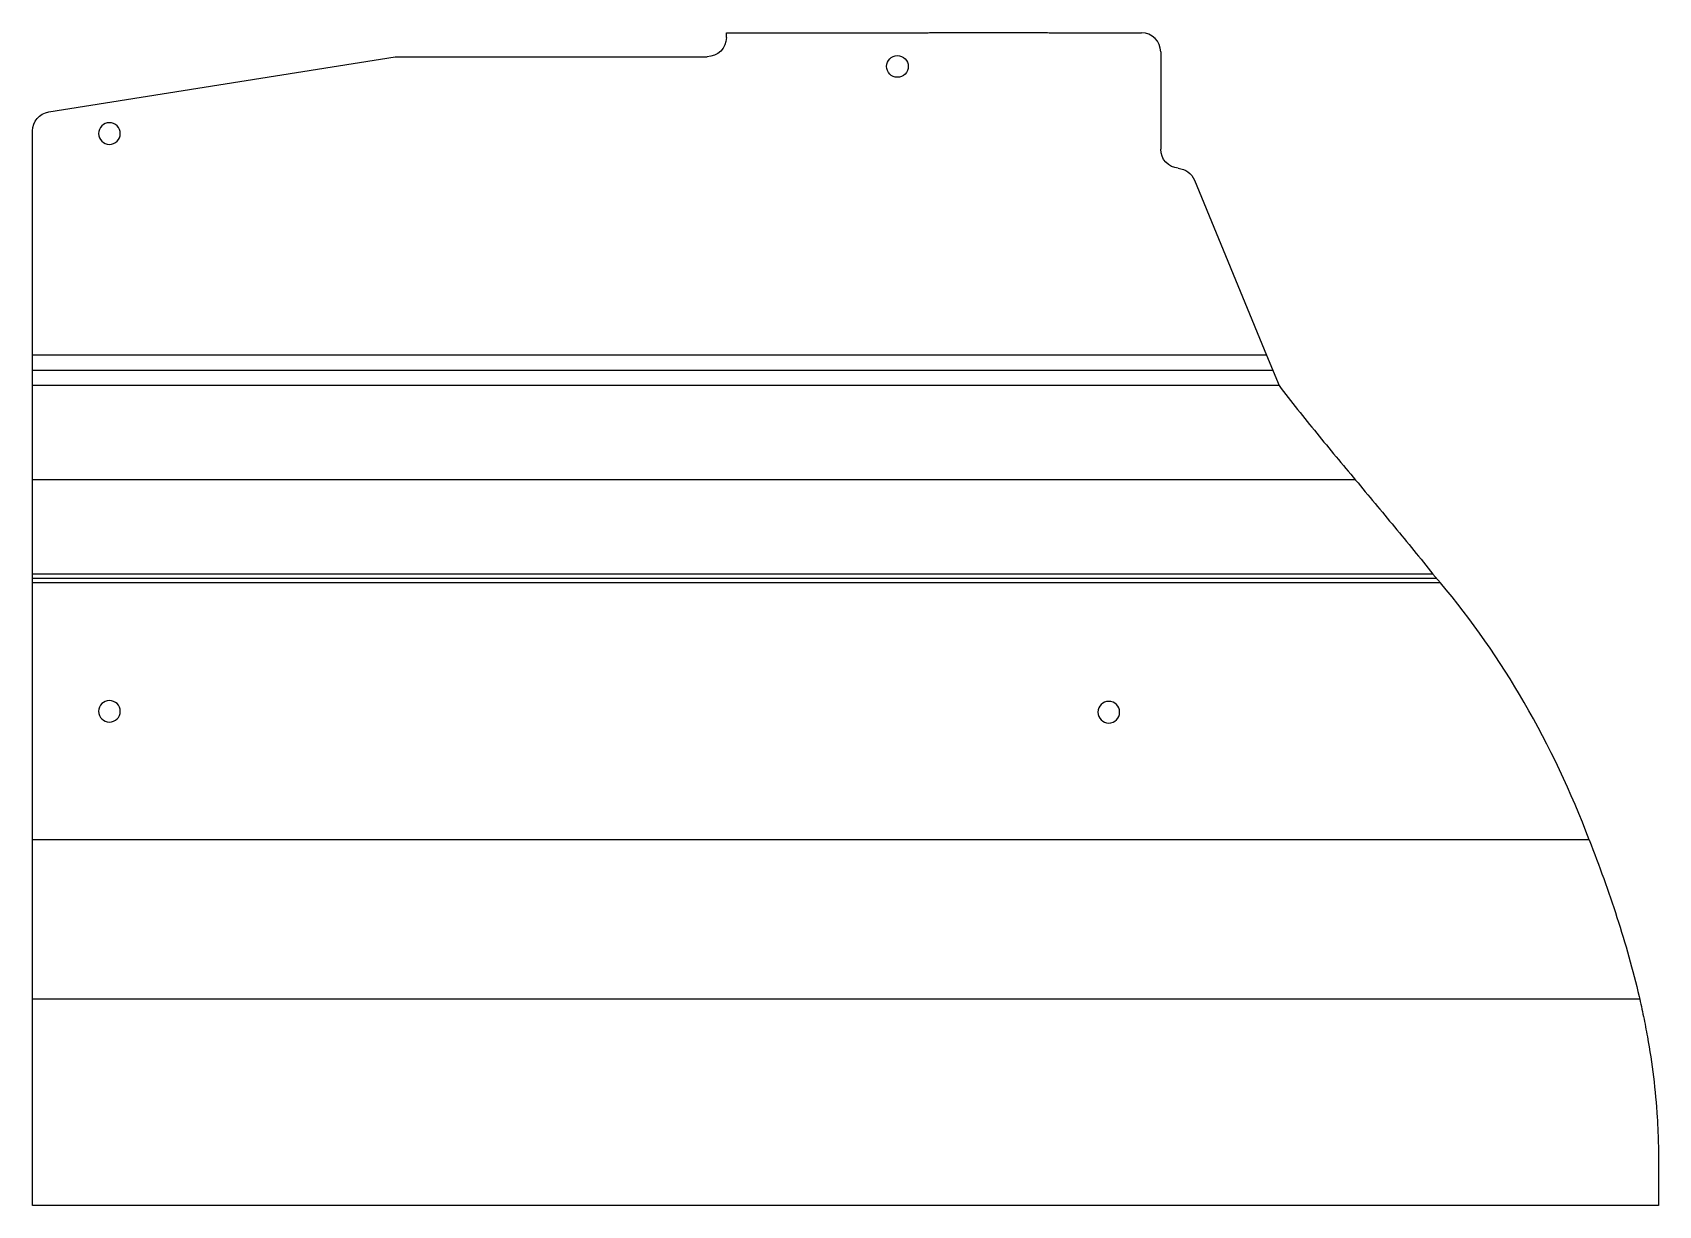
# Model space of a CAD drawing. Header units: inches. Extents: x 0 to 21.1, y 0 to 15.3.
import ezdxf

# ---------------------------------------------------------------- set-up
doc = ezdxf.new("R2010")
doc.units = ezdxf.units.IN

msp = doc.modelspace()

# ---------------------------------------------------------------- linework, layer by layer
at = {"layer": 'BEND'}
for p, q in [((16.132, 10.862), (0, 10.862)), ((17.207, 9.438), (0, 9.438)), ((18.265, 8.155), (0, 8.155)), ((20.906, 2.682, 0), (0, 2.682, 0))]:
    msp.add_line(p, q, dxfattribs=at)
at = {"layer": 'BEND_EXTENT'}
for p, q in [((16.05, 11.058), (0, 11.058)), ((16.214, 10.665), (0, 10.665)), ((18.216, 8.212), (0, 8.212)), ((18.314, 8.099), (0, 8.099)), ((20.25, 4.754), (0, 4.754))]:
    msp.add_line(p, q, dxfattribs=at)
at = {"layer": 'INTERIOR_PROFILES'}
for points in [[(1.89, 0.61, -0.901678)], [(13.39, 0.61, -0.901678)]]:
    msp.add_lwpolyline(points, format="xyb", close=True, dxfattribs=at)
msp.add_circle((11.25, 14.815), 0.141, dxfattribs=at)
at = {"layer": 'INTERIOR_PROFILES', "extrusion": (0, 0, -1)}
for centre in [(-1, 13.941), (-1, 6.427), (-14, 6.416)]:
    msp.add_circle(centre, 0.141, dxfattribs=at)
at = {"layer": 'OUTER_PROFILES'}
for p, q in [((9.025, 15.191), (9.025, 15.253)), ((9.025, 15.253), (11.649, 15.253)), ((11.684, 15.256), (13.187, 15.256)), ((13.223, 15.253), (14.425, 15.253)), ((0.211, 14.224), (4.716, 14.938)), ((4.755, 14.941), (8.775, 14.941)), ((14.675, 15.003), (14.675, 13.739)), ((0, 11.058), (0, 13.977)), ((15.114, 13.336), (16.05, 11.058)), ((0, 10.665), (0, 11.058)), ((16.05, 11.058), (16.214, 10.665)), ((0, 8.212), (0, 10.665)), ((0, 8.099), (0, 8.212)), ((0, 4.754), (0, 8.099)), ((18.216, 8.212), (18.314, 8.099)), ((0, 0.61), (0, 4.754)), ((0, 0), (0, 0.61)), ((21.15, 0.61), (21.15, 0)), ((21.15, 0), (0, 0))]:
    msp.add_line(p, q, dxfattribs=at)
at = {"layer": 'OUTER_PROFILES', "extrusion": (0, 0, -1)}
for centre, start, end in [((-11.684, 15.006), 81.8904, 90), ((-13.187, 15.006), 90, 98.1096), ((-8.775, 15.191), 180, 270), ((-4.755, 14.691), 81, 90), ((-0.25, 13.977), 0, 81), ((-14.925, 13.739), -85.1214, 0), ((-14.882, 13.241), 94.8786, 157.6513)]:
    msp.add_arc(centre, 0.25, start, end, dxfattribs=at)
at = {"layer": 'OUTER_PROFILES'}
msp.add_arc((14.425, 15.003), 0.25, 0, 90, dxfattribs=at)
for points, knots in [([(16.214, 10.665), (16.373, 10.455), (16.538, 10.249), (16.705, 10.044), (16.788, 9.942), (16.872, 9.84), (16.956, 9.739), (17.041, 9.637), (17.125, 9.536), (17.21, 9.435), (17.294, 9.333), (17.379, 9.232), (17.463, 9.131), (17.548, 9.029), (17.632, 8.928), (17.716, 8.826), (17.885, 8.623), (18.051, 8.418), (18.216, 8.212)], [-8.099889, -8.099889, -8.099889, -8.099889, -6.076389, -6.076389, -6.076389, -5.063853, -5.063853, -5.063853, -4.050598, -4.050598, -4.050598, -3.037801, -3.037801, -3.037801, -2.025179, -2.025179, -2.025179, 0, 0, 0, 0]), ([(20.25, 4.754), (20.015, 5.371), (19.733, 5.972), (19.085, 7.091), (18.722, 7.615), (18.314, 8.099)], [-9.84778, -9.84778, -9.84778, -9.84778, -4.8245, -4.8245, 0, 0, 0, 0]), ([(20.25, 4.754), (20.314, 4.588), (20.377, 4.42), (20.437, 4.252), (20.497, 4.085), (20.555, 3.916), (20.61, 3.747), (20.664, 3.577), (20.717, 3.406), (20.765, 3.234), (20.813, 3.063), (20.858, 2.891), (20.898, 2.717), (20.918, 2.63), (20.937, 2.543), (20.955, 2.456), (20.973, 2.369), (20.99, 2.282), (21.006, 2.195), (21.037, 2.021), (21.063, 1.846), (21.085, 1.672), (21.106, 1.497), (21.122, 1.322), (21.133, 1.145), (21.139, 1.056), (21.143, 0.968), (21.146, 0.878), (21.149, 0.789), (21.15, 0.7), (21.15, 0.61)], [0, 0, 0, 0, 0.125, 0.125, 0.125, 0.25, 0.25, 0.25, 0.375, 0.375, 0.375, 0.5, 0.5, 0.5, 0.5625, 0.5625, 0.5625, 0.625, 0.625, 0.625, 0.75, 0.75, 0.75, 0.875, 0.875, 0.875, 0.9375, 0.9375, 0.9375, 1, 1, 1, 1])]:
    msp.add_open_spline(points, degree=3, knots=knots, dxfattribs=at)

doc.saveas('drawing.dxf')
